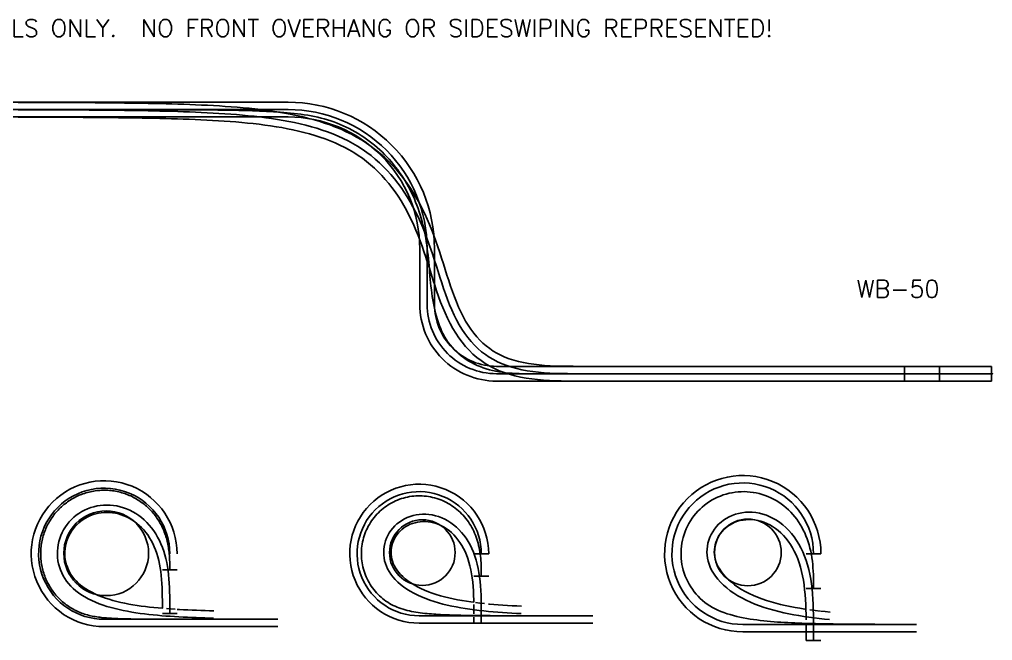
# Model space of a CAD drawing. Extents: x -16 to 1678, y -85 to 1191.
# Drawn here: x 396 to 956, y 406 to 764 of the extents above; entities that cross this region are included whole.
import ezdxf
from ezdxf.enums import TextEntityAlignment as Align

# ---------------------------------------------------------------- set-up
doc = ezdxf.new("R2010")
doc.units = 0
doc.header["$MEASUREMENT"] = 0
for name, color, linetype in [('CENTERLINE', 2, 'Continuous'), ('checkcircle', 1, 'Continuous'), ('FRONT WHEEL', 3, 'Continuous'), ('REAR WHEEL', 6, 'Continuous'), ('STARTING AXLES', 7, 'Continuous'), ('text', 7, 'Continuous')]:
    doc.layers.add(name, color=color, linetype=linetype)
doc.styles.get("Standard").update_dxf_attribs({"font": 'ROMANS.shx', "width": 0.95})

msp = doc.modelspace()

# ---------------------------------------------------------------- linework, layer by layer
at = {"layer": 'CENTERLINE'}
for points in [[(905.59, 559.84), (670.65, 559.84, -0.414214), (630.65, 599.84), (630.65, 631.93, 0.414214), (550.65, 711.93), (321.17, 711.93, 0.414214), (261.17, 651.93), (261.17, 599.84, -0.414214), (221.17, 559.84), (-15.94, 559.84)], [(544.73, 418.45), (444.73, 418.45, -2.414214), (482.48, 456.2), (482.48, 456.2)], [(853.12, 456.2, 2.414214), (812.37, 415.45), (912.37, 415.45)], [(661.85, 456.2, 2.414214), (626.1, 420.45), (726.1, 420.45)]]:
    msp.add_lwpolyline(points, format="xyb", dxfattribs=at)
for points in [[(925.59, 559.84), (923.59, 559.84), (921.59, 559.84), (919.59, 559.84), (917.59, 559.84), (915.59, 559.84), (913.59, 559.84), (911.59, 559.84), (909.59, 559.84), (907.59, 559.84), (905.59, 559.84), (903.59, 559.84), (901.59, 559.84), (899.59, 559.84), (897.59, 559.84), (895.59, 559.84), (893.59, 559.84), (891.59, 559.84), (889.59, 559.84), (887.59, 559.84), (885.59, 559.84), (883.59, 559.84), (881.59, 559.84), (879.59, 559.84), (877.59, 559.84), (875.59, 559.84), (873.59, 559.84), (871.59, 559.84), (869.59, 559.84), (867.59, 559.84), (865.59, 559.84), (863.59, 559.84), (861.59, 559.84), (859.59, 559.84), (857.59, 559.84), (855.59, 559.84), (853.59, 559.84), (851.59, 559.84), (849.59, 559.84), (847.59, 559.84), (845.59, 559.84), (843.59, 559.84), (841.59, 559.84), (839.59, 559.84), (837.59, 559.84), (835.59, 559.84), (833.59, 559.84), (831.59, 559.84), (829.59, 559.84), (827.59, 559.84), (825.59, 559.84), (823.59, 559.84), (821.59, 559.84), (819.59, 559.84), (817.59, 559.84), (815.59, 559.84), (813.59, 559.84), (811.59, 559.84), (809.59, 559.84), (807.59, 559.84), (805.59, 559.84), (803.59, 559.84), (801.59, 559.84), (799.59, 559.84), (797.59, 559.84), (795.59, 559.84), (793.59, 559.84), (791.59, 559.84), (789.59, 559.84), (787.59, 559.84), (785.59, 559.84), (783.59, 559.84), (781.59, 559.84), (779.59, 559.84), (777.59, 559.84), (775.59, 559.84), (773.59, 559.84), (771.59, 559.84), (769.59, 559.84), (767.59, 559.84), (765.59, 559.84), (763.59, 559.84), (761.59, 559.84), (759.59, 559.84), (757.59, 559.84), (755.59, 559.84), (753.59, 559.84), (751.59, 559.84), (749.59, 559.84), (747.59, 559.84), (745.59, 559.84), (743.59, 559.84), (741.59, 559.84), (739.59, 559.84), (737.59, 559.84), (735.59, 559.84), (733.59, 559.84), (731.59, 559.84), (729.59, 559.84), (727.59, 559.84), (725.59, 559.84), (723.59, 559.84), (721.59, 559.84), (719.59, 559.84), (717.59, 559.84), (715.59, 559.84), (713.59, 559.84), (711.59, 559.84), (709.59, 559.84), (707.59, 559.84), (705.59, 559.84), (703.59, 559.84), (701.59, 559.84), (699.59, 559.84), (697.59, 559.84), (695.59, 559.84), (693.59, 559.84), (691.59, 559.84), (689.59, 559.84), (687.59, 559.84), (685.6, 559.86), (683.62, 559.91), (681.65, 559.98), (679.69, 560.08), (677.75, 560.23), (675.82, 560.42), (673.91, 560.66), (672.02, 560.95), (670.15, 561.3), (668.31, 561.7), (666.49, 562.16), (664.7, 562.69), (662.94, 563.27), (661.21, 563.92), (659.51, 564.64), (657.85, 565.41), (656.24, 566.25), (654.66, 567.15), (653.13, 568.12), (651.64, 569.14), (650.21, 570.23), (648.83, 571.37), (647.51, 572.57), (646.24, 573.83), (645.04, 575.14), (643.9, 576.5), (642.82, 577.91), (641.82, 579.36), (640.88, 580.86), (640.02, 582.4), (639.22, 583.99), (638.47, 585.66), (637.78, 587.38), (637.14, 589.15), (636.55, 590.96), (636.01, 592.8), (635.52, 594.67), (635.06, 596.56), (634.65, 598.47), (634.28, 600.4), (633.94, 602.34), (633.63, 604.29), (633.35, 606.25), (633.09, 608.22), (632.86, 610.19), (632.65, 612.17), (632.46, 614.15), (632.28, 616.14), (632.11, 618.13), (631.94, 620.13), (631.77, 622.12), (631.59, 624.11), (631.4, 626.09), (631.19, 628.08), (630.97, 630.05), (630.72, 632.02), (630.45, 633.99), (630.16, 635.95), (629.83, 637.9), (629.48, 639.84), (629.1, 641.77), (628.68, 643.7), (628.23, 645.61), (627.75, 647.52), (627.23, 649.41), (626.67, 651.29), (626.07, 653.15), (625.44, 655), (624.77, 656.84), (624.06, 658.66), (623.31, 660.46), (622.53, 662.25), (621.7, 664.01), (620.84, 665.76), (619.93, 667.48), (618.99, 669.18), (618.01, 670.86), (616.99, 672.51), (615.93, 674.14), (614.83, 675.75), (613.7, 677.33), (612.53, 678.87), (611.32, 680.39), (610.07, 681.88), (608.79, 683.34), (607.48, 684.77), (606.13, 686.17), (604.75, 687.53), (603.34, 688.85), (601.89, 690.15), (600.41, 691.4), (598.91, 692.62), (597.37, 693.8), (595.81, 694.95), (594.21, 696.05), (592.59, 697.11), (590.95, 698.14), (589.28, 699.12), (587.59, 700.06), (585.87, 700.96), (584.13, 701.82), (582.37, 702.63), (580.59, 703.4), (578.8, 704.12), (576.98, 704.8), (575.15, 705.43), (573.31, 706.02), (571.45, 706.56), (569.57, 707.06), (567.68, 707.51), (565.77, 707.92), (563.84, 708.29), (561.9, 708.64), (559.95, 708.95), (557.99, 709.23), (556.03, 709.48), (554.05, 709.71), (552.08, 709.92), (550.09, 710.11), (548.11, 710.29), (546.12, 710.44), (544.13, 710.58), (542.14, 710.71), (540.15, 710.83), (538.15, 710.93), (536.16, 711.03), (534.16, 711.11), (532.16, 711.19), (530.17, 711.26), (528.17, 711.32), (526.17, 711.38), (524.17, 711.43), (522.17, 711.48), (520.17, 711.52), (518.17, 711.56), (516.17, 711.6), (514.17, 711.63), (512.17, 711.66), (510.17, 711.68), (508.18, 711.71), (506.18, 711.73), (504.18, 711.75), (502.18, 711.76), (500.18, 711.78), (498.18, 711.79), (496.18, 711.81), (494.18, 711.82), (492.18, 711.83), (490.18, 711.84), (488.18, 711.85), (486.18, 711.85), (484.18, 711.86), (482.18, 711.87), (480.18, 711.87), (478.18, 711.88), (476.18, 711.88), (474.18, 711.89), (472.18, 711.89), (470.18, 711.89), (468.18, 711.9), (466.18, 711.9), (464.18, 711.9), (462.18, 711.91), (460.18, 711.91), (458.18, 711.91), (456.18, 711.91), (454.18, 711.91), (452.18, 711.91), (450.18, 711.92), (448.18, 711.92), (446.18, 711.92), (444.18, 711.92), (442.18, 711.92), (440.18, 711.92), (438.18, 711.92), (436.18, 711.92), (434.18, 711.92), (432.18, 711.92), (430.18, 711.92), (428.18, 711.92), (426.18, 711.92), (424.18, 711.92), (422.18, 711.92), (420.18, 711.92), (418.18, 711.92), (416.18, 711.93), (414.18, 711.93), (412.18, 711.93), (410.18, 711.93), (408.18, 711.93), (406.18, 711.93), (404.18, 711.93), (402.18, 711.93), (400.18, 711.93), (398.18, 711.93), (396.18, 711.93), (394.18, 711.93)], [(955.59, 559.84), (956.19, 559.84), (952.79, 559.84), (949.39, 559.84), (945.99, 559.84), (942.59, 559.84), (939.19, 559.84), (935.79, 559.84), (932.39, 559.84), (928.99, 559.84), (925.59, 559.84), (922.19, 559.84), (918.79, 559.84), (915.39, 559.84), (911.99, 559.84), (908.59, 559.84), (905.19, 559.84), (901.79, 559.84), (898.39, 559.84), (894.99, 559.84), (891.59, 559.84), (888.19, 559.84), (884.79, 559.84), (881.39, 559.84), (877.99, 559.84), (874.59, 559.84), (871.19, 559.84), (867.79, 559.84), (864.39, 559.84), (860.99, 559.84), (857.59, 559.84), (854.19, 559.84), (850.79, 559.84), (847.39, 559.84), (843.99, 559.84), (840.59, 559.84), (837.19, 559.84), (833.79, 559.84), (830.39, 559.84), (826.99, 559.84), (823.59, 559.84), (820.19, 559.84), (816.79, 559.84), (813.39, 559.84), (809.99, 559.84), (806.59, 559.84), (803.19, 559.84), (799.79, 559.84), (796.39, 559.84), (792.99, 559.84), (789.59, 559.84), (786.19, 559.84), (782.79, 559.84), (779.39, 559.84), (775.99, 559.84), (772.59, 559.84), (769.19, 559.84), (765.79, 559.84), (762.39, 559.84), (758.99, 559.84), (755.59, 559.84), (752.19, 559.84), (748.79, 559.84), (745.39, 559.84), (741.99, 559.84), (738.59, 559.84), (735.19, 559.84), (731.79, 559.84), (728.39, 559.84), (724.99, 559.84), (721.59, 559.84), (718.19, 559.84), (714.79, 559.85), (711.4, 559.88), (708.02, 559.93), (704.65, 560.03), (701.31, 560.17), (698, 560.38), (694.73, 560.67), (691.51, 561.04), (688.35, 561.51), (685.26, 562.08), (682.26, 562.76), (679.34, 563.56), (676.53, 564.48), (673.83, 565.51), (671.24, 566.67), (668.78, 567.94), (666.44, 569.33), (664.19, 570.85), (662.02, 572.52), (659.93, 574.32), (657.93, 576.28), (656, 578.37), (654.15, 580.61), (652.4, 582.97), (650.73, 585.46), (649.14, 588.07), (647.65, 590.8), (646.23, 593.63), (644.89, 596.55), (643.62, 599.56), (642.42, 602.63), (641.27, 605.76), (640.16, 608.94), (639.09, 612.14), (638.05, 615.37), (637.01, 618.61), (635.99, 621.85), (634.95, 625.09), (633.9, 628.31), (632.83, 631.52), (631.72, 634.7), (630.57, 637.86), (629.37, 640.98), (628.12, 644.07), (626.81, 647.11), (625.44, 650.11), (624, 653.07), (622.48, 655.97), (620.9, 658.82), (619.24, 661.61), (617.5, 664.33), (615.69, 666.99), (613.79, 669.58), (611.82, 672.09), (609.77, 674.53), (607.64, 676.88), (605.43, 679.15), (603.15, 681.33), (600.79, 683.43), (598.36, 685.42), (595.87, 687.31), (593.3, 689.11), (590.66, 690.81), (587.94, 692.42), (585.16, 693.93), (582.3, 695.35), (579.38, 696.68), (576.41, 697.92), (573.37, 699.08), (570.29, 700.16), (567.16, 701.16), (564, 702.09), (560.8, 702.94), (557.57, 703.73), (554.31, 704.45), (551.03, 705.11), (547.74, 705.72), (544.42, 706.28), (541.1, 706.79), (537.76, 707.26), (534.41, 707.68), (531.05, 708.07), (527.68, 708.43), (524.31, 708.75), (520.94, 709.04), (517.56, 709.31), (514.17, 709.55), (510.79, 709.77), (507.4, 709.97), (504.01, 710.16), (500.62, 710.32), (497.22, 710.47), (493.83, 710.61), (490.43, 710.73), (487.04, 710.85), (483.64, 710.95), (480.24, 711.04), (476.84, 711.12), (473.45, 711.2), (470.05, 711.27), (466.65, 711.33), (463.25, 711.39), (459.85, 711.44), (456.45, 711.48), (453.05, 711.53), (449.65, 711.56), (446.25, 711.6), (442.85, 711.63), (439.45, 711.66), (436.05, 711.68), (432.65, 711.71), (429.25, 711.73), (425.85, 711.75), (422.45, 711.76), (419.05, 711.78), (415.65, 711.79), (412.25, 711.81), (408.85, 711.82), (405.45, 711.83), (402.05, 711.84), (398.65, 711.85), (395.25, 711.85)], [(482.48, 446.82), (482.48, 447.76), (482.48, 448.69), (482.47, 449.63), (482.46, 450.57), (482.44, 451.5), (482.41, 452.43), (482.37, 453.36), (482.32, 454.29), (482.25, 455.22), (482.18, 456.14), (482.08, 457.06), (481.98, 457.98), (481.85, 458.9), (481.72, 459.81), (481.56, 460.72), (481.39, 461.62), (481.2, 462.52), (480.99, 463.42), (480.76, 464.3), (480.52, 465.19), (480.25, 466.06), (479.97, 466.94), (479.67, 467.8), (479.35, 468.66), (479.01, 469.5), (478.65, 470.34), (478.27, 471.18), (477.88, 472), (477.46, 472.81), (477.03, 473.61), (476.57, 474.4), (476.1, 475.18), (475.61, 475.95), (475.11, 476.71), (474.58, 477.45), (474.04, 478.18), (473.48, 478.9), (472.9, 479.6), (472.31, 480.29), (471.7, 480.97), (471.07, 481.63), (470.43, 482.27), (469.77, 482.9), (469.09, 483.51), (468.41, 484.1), (467.7, 484.68), (466.99, 485.24), (466.26, 485.78), (465.51, 486.31), (464.76, 486.81), (463.99, 487.3), (463.21, 487.77), (462.42, 488.22), (461.62, 488.65), (460.81, 489.05), (459.98, 489.44), (459.15, 489.81), (458.31, 490.16), (457.46, 490.48), (456.61, 490.79), (455.75, 491.07), (454.88, 491.34), (454, 491.58), (453.12, 491.8), (452.23, 491.99), (451.34, 492.17), (450.44, 492.32), (449.54, 492.45), (448.64, 492.56), (447.74, 492.64), (446.83, 492.71), (445.92, 492.75), (445.01, 492.77), (444.1, 492.76), (443.19, 492.74), (442.29, 492.69), (441.38, 492.61), (440.48, 492.52), (439.58, 492.4), (438.68, 492.26), (437.78, 492.1), (436.89, 491.92), (436.01, 491.71), (435.13, 491.48), (434.26, 491.23), (433.39, 490.96), (432.53, 490.67), (431.68, 490.36), (430.83, 490.02), (429.99, 489.67), (429.17, 489.29), (428.35, 488.89), (427.54, 488.47), (426.75, 488.04), (425.96, 487.58), (425.19, 487.1), (424.42, 486.61), (423.67, 486.09), (422.94, 485.56), (422.22, 485.01), (421.51, 484.44), (420.81, 483.86), (420.13, 483.25), (419.47, 482.63), (418.82, 482), (418.18, 481.35), (417.57, 480.68), (416.97, 480), (416.39, 479.3), (415.82, 478.59), (415.27, 477.86), (414.74, 477.12), (414.23, 476.37), (413.74, 475.61), (413.27, 474.83), (412.81, 474.04), (412.38, 473.25), (411.97, 472.44), (411.57, 471.62), (411.2, 470.79), (410.85, 469.95), (410.52, 469.11), (410.21, 468.25), (409.92, 467.39), (409.65, 466.52), (409.41, 465.65), (409.18, 464.77), (408.98, 463.88), (408.8, 462.99), (408.64, 462.09), (408.51, 461.19), (408.39, 460.29), (408.3, 459.39), (408.24, 458.48), (408.19, 457.57), (408.17, 456.67), (408.17, 455.76), (408.19, 454.85), (408.23, 453.94), (408.3, 453.04), (408.39, 452.13), (408.5, 451.23), (408.64, 450.33), (408.8, 449.44), (408.98, 448.54), (409.18, 447.66), (409.4, 446.78), (409.65, 445.9), (409.91, 445.03), (410.2, 444.17), (410.51, 443.32), (410.84, 442.47), (411.19, 441.63), (411.56, 440.8), (411.96, 439.98), (412.37, 439.18), (412.8, 438.38), (413.26, 437.59), (413.73, 436.81), (414.22, 436.05), (414.73, 435.3), (415.26, 434.56), (415.81, 433.83), (416.37, 433.12), (416.95, 432.42), (417.55, 431.74), (418.17, 431.07), (418.8, 430.42), (419.45, 429.78), (420.11, 429.16), (420.79, 428.56), (421.49, 427.97), (422.2, 427.4), (422.92, 426.85), (423.66, 426.32), (424.4, 425.8), (425.17, 425.31), (425.94, 424.83), (426.72, 424.38), (427.52, 423.94), (428.33, 423.52), (429.15, 423.12), (429.97, 422.75), (430.81, 422.39), (431.65, 422.05), (432.51, 421.74), (433.37, 421.45), (434.23, 421.17), (435.11, 420.92), (435.99, 420.7), (436.88, 420.49), (437.77, 420.3), (438.68, 420.12), (439.59, 419.97), (440.51, 419.82), (441.43, 419.69), (442.35, 419.58), (443.27, 419.47), (444.2, 419.37), (445.13, 419.29), (446.06, 419.21), (447, 419.13), (447.93, 419.07), (448.87, 419.01), (449.8, 418.96), (450.74, 418.91), (451.67, 418.87), (452.61, 418.83), (453.55, 418.79), (454.48, 418.76), (455.42, 418.73), (456.36, 418.7), (457.3, 418.68), (458.23, 418.66), (459.17, 418.64), (460.11, 418.62), (461.05, 418.6), (461.98, 418.59), (462.92, 418.58), (463.86, 418.56), (464.8, 418.55), (465.74, 418.54), (466.67, 418.53), (467.61, 418.53), (468.55, 418.52), (469.49, 418.51), (470.43, 418.51), (471.37, 418.5), (472.3, 418.5), (473.24, 418.49), (474.18, 418.49), (475.12, 418.48), (476.06, 418.48), (476.99, 418.48), (477.93, 418.48), (478.87, 418.47), (479.81, 418.47), (480.75, 418.47), (481.69, 418.47), (482.62, 418.47), (483.56, 418.46), (484.5, 418.46), (485.44, 418.46), (486.38, 418.46), (487.31, 418.46), (488.25, 418.46), (489.19, 418.46), (490.13, 418.46), (491.07, 418.46), (492.01, 418.46), (492.94, 418.46), (493.88, 418.45), (494.82, 418.45), (495.76, 418.45), (496.7, 418.45), (497.63, 418.45), (498.57, 418.45), (499.51, 418.45), (500.45, 418.45), (501.39, 418.45), (502.33, 418.45), (503.26, 418.45), (504.2, 418.45), (505.14, 418.45), (506.08, 418.45), (507.02, 418.45), (507.95, 418.45), (508.89, 418.45), (509.83, 418.45), (510.77, 418.45), (511.71, 418.45), (512.65, 418.45), (513.58, 418.45), (514.52, 418.45), (515.46, 418.45), (516.4, 418.45), (517.34, 418.45), (518.28, 418.45), (519.21, 418.45), (520.15, 418.45), (521.09, 418.45), (522.03, 418.45), (522.97, 418.45), (523.9, 418.45), (524.84, 418.45), (525.78, 418.45), (526.72, 418.45), (527.66, 418.45), (528.6, 418.45), (529.53, 418.45), (530.47, 418.45), (531.41, 418.45), (532.35, 418.45), (533.29, 418.45), (534.22, 418.45), (535.16, 418.45)], [(661.85, 443.2), (661.85, 444.5), (661.84, 445.8), (661.83, 447.09), (661.8, 448.39), (661.76, 449.67), (661.7, 450.96), (661.62, 452.24), (661.52, 453.51), (661.39, 454.77), (661.24, 456.03), (661.05, 457.28), (660.84, 458.52), (660.6, 459.76), (660.33, 460.98), (660.02, 462.19), (659.68, 463.39), (659.31, 464.57), (658.9, 465.75), (658.46, 466.9), (657.98, 468.05), (657.48, 469.17), (656.93, 470.27), (656.35, 471.36), (655.74, 472.43), (655.09, 473.47), (654.41, 474.49), (653.7, 475.48), (652.96, 476.45), (652.18, 477.4), (651.37, 478.31), (650.53, 479.2), (649.66, 480.06), (648.77, 480.88), (647.84, 481.68), (646.89, 482.44), (645.92, 483.16), (644.91, 483.85), (643.89, 484.51), (642.84, 485.13), (641.78, 485.71), (640.69, 486.25), (639.58, 486.75), (638.46, 487.21), (637.32, 487.63), (636.17, 488.02), (635, 488.35), (633.83, 488.65), (632.64, 488.91), (631.45, 489.12), (630.25, 489.29), (629.04, 489.41), (627.83, 489.49), (626.62, 489.53), (625.41, 489.53), (624.2, 489.48), (622.99, 489.38), (621.79, 489.24), (620.59, 489.06), (619.4, 488.84), (618.21, 488.57), (617.04, 488.26), (615.88, 487.91), (614.74, 487.52), (613.61, 487.08), (612.49, 486.61), (611.4, 486.09), (610.32, 485.54), (609.27, 484.94), (608.23, 484.31), (607.22, 483.64), (606.24, 482.94), (605.28, 482.2), (604.35, 481.43), (603.44, 480.62), (602.57, 479.78), (601.73, 478.91), (600.92, 478), (600.15, 477.08), (599.4, 476.12), (598.7, 475.13), (598.03, 474.13), (597.4, 473.09), (596.8, 472.04), (596.24, 470.96), (595.73, 469.87), (595.25, 468.75), (594.81, 467.62), (594.42, 466.48), (594.07, 465.32), (593.76, 464.15), (593.49, 462.97), (593.27, 461.78), (593.08, 460.58), (592.95, 459.38), (592.85, 458.17), (592.8, 456.96), (592.8, 455.75), (592.84, 454.54), (592.92, 453.33), (593.04, 452.13), (593.21, 450.93), (593.43, 449.74), (593.68, 448.55), (593.98, 447.38), (594.33, 446.22), (594.71, 445.07), (595.14, 443.94), (595.6, 442.82), (596.11, 441.72), (596.66, 440.64), (597.24, 439.58), (597.86, 438.54), (598.52, 437.52), (599.22, 436.53), (599.95, 435.57), (600.72, 434.63), (601.52, 433.73), (602.36, 432.85), (603.22, 432), (604.12, 431.18), (605.04, 430.4), (605.99, 429.65), (606.97, 428.94), (607.97, 428.26), (609, 427.62), (610.05, 427.02), (611.12, 426.45), (612.21, 425.93), (613.32, 425.44), (614.45, 425), (615.61, 424.59), (616.79, 424.21), (617.99, 423.87), (619.21, 423.55), (620.44, 423.26), (621.68, 423), (622.94, 422.76), (624.2, 422.55), (625.47, 422.35), (626.74, 422.17), (628.02, 422.01), (629.31, 421.86), (630.59, 421.73), (631.88, 421.61), (633.17, 421.5), (634.46, 421.4), (635.76, 421.31), (637.05, 421.22), (638.35, 421.15), (639.65, 421.08), (640.94, 421.02), (642.24, 420.97), (643.54, 420.92), (644.84, 420.88), (646.14, 420.83), (647.43, 420.8), (648.73, 420.77), (650.03, 420.74), (651.33, 420.71), (652.63, 420.68), (653.93, 420.66), (655.23, 420.64), (656.53, 420.62), (657.83, 420.61), (659.13, 420.59), (660.43, 420.58), (661.73, 420.57), (663.03, 420.55), (664.33, 420.54), (665.63, 420.54), (666.93, 420.53), (668.23, 420.52), (669.53, 420.51), (670.83, 420.51), (672.13, 420.5), (673.43, 420.5), (674.73, 420.49), (676.03, 420.49), (677.33, 420.48), (678.63, 420.48), (679.93, 420.48), (681.23, 420.48), (682.53, 420.47), (683.83, 420.47), (685.13, 420.47), (686.43, 420.47), (687.73, 420.47), (689.03, 420.46), (690.33, 420.46), (691.63, 420.46), (692.93, 420.46), (694.23, 420.46), (695.53, 420.46), (696.83, 420.46), (698.13, 420.46), (699.43, 420.46), (700.73, 420.46), (702.03, 420.46), (703.33, 420.45), (704.63, 420.45), (705.93, 420.45), (707.23, 420.45), (708.53, 420.45), (709.83, 420.45), (711.13, 420.45), (712.43, 420.45)], [(853.12, 436.2), (853.12, 438.2), (853.11, 440.19), (853.08, 442.18), (853.02, 444.16), (852.94, 446.13), (852.82, 448.08), (852.65, 450.02), (852.44, 451.94), (852.18, 453.84), (851.87, 455.73), (851.5, 457.59), (851.08, 459.43), (850.6, 461.24), (850.05, 463.03), (849.44, 464.78), (848.78, 466.51), (848.04, 468.2), (847.25, 469.85), (846.39, 471.46), (845.47, 473.03), (844.49, 474.56), (843.45, 476.04), (842.35, 477.46), (841.19, 478.84), (839.98, 480.16), (838.71, 481.42), (837.39, 482.62), (836.01, 483.76), (834.59, 484.83), (833.13, 485.83), (831.62, 486.76), (830.07, 487.63), (828.49, 488.41), (826.87, 489.13), (825.23, 489.76), (823.56, 490.32), (821.86, 490.79), (820.15, 491.19), (818.42, 491.5), (816.67, 491.73), (814.92, 491.87), (813.17, 491.93), (811.42, 491.91), (809.67, 491.8), (807.93, 491.61), (806.2, 491.33), (804.49, 490.97), (802.79, 490.53), (801.12, 490.01), (799.48, 489.41), (797.87, 488.73), (796.3, 487.97), (794.76, 487.13), (793.27, 486.23), (791.82, 485.25), (790.43, 484.2), (789.08, 483.09), (787.8, 481.91), (786.57, 480.67), (785.4, 479.37), (784.3, 478.02), (783.27, 476.61), (782.31, 475.16), (781.41, 473.66), (780.6, 472.12), (779.86, 470.54), (779.2, 468.92), (778.61, 467.28), (778.11, 465.61), (777.69, 463.92), (777.36, 462.21), (777.11, 460.48), (776.94, 458.75), (776.86, 457.01), (776.86, 455.26), (776.95, 453.52), (777.13, 451.79), (777.39, 450.06), (777.73, 448.36), (778.16, 446.67), (778.67, 445), (779.26, 443.36), (779.93, 441.75), (780.68, 440.18), (781.5, 438.64), (782.4, 437.15), (783.37, 435.7), (784.42, 434.31), (785.52, 432.96), (786.7, 431.67), (787.93, 430.44), (789.22, 429.27), (790.57, 428.17), (791.97, 427.14), (793.42, 426.17), (794.92, 425.28), (796.48, 424.45), (798.11, 423.67), (799.8, 422.95), (801.54, 422.28), (803.33, 421.66), (805.15, 421.1), (807.01, 420.58), (808.89, 420.1), (810.79, 419.67), (812.71, 419.28), (814.64, 418.92), (816.59, 418.59), (818.54, 418.3), (820.51, 418.03), (822.48, 417.78), (824.45, 417.56), (826.43, 417.36), (828.42, 417.18), (830.4, 417.02), (832.39, 416.87), (834.38, 416.73), (836.37, 416.61), (838.37, 416.5), (840.36, 416.4), (842.36, 416.31), (844.36, 416.23), (846.35, 416.15), (848.35, 416.09), (850.35, 416.03), (852.35, 415.97), (854.35, 415.92), (856.34, 415.88), (858.34, 415.84), (860.34, 415.8), (862.34, 415.77), (864.34, 415.74), (866.34, 415.71), (868.34, 415.68), (870.34, 415.66), (872.34, 415.64), (874.34, 415.62), (876.34, 415.61), (878.34, 415.59), (880.34, 415.58), (882.34, 415.57), (884.34, 415.56), (886.34, 415.55), (888.34, 415.54), (890.34, 415.53), (892.34, 415.52)], [(482.48, 421.82), (482.48, 424.32), (482.48, 426.82), (482.47, 429.32), (482.44, 431.81), (482.4, 434.29), (482.32, 436.77), (482.2, 439.22), (482.04, 441.66), (481.82, 444.06), (481.54, 446.44), (481.19, 448.79), (480.77, 451.09), (480.27, 453.36), (479.69, 455.57), (479.02, 457.74), (478.28, 459.85), (477.44, 461.9), (476.52, 463.89), (475.52, 465.81), (474.43, 467.66), (473.26, 469.43), (472, 471.12), (470.67, 472.73), (469.27, 474.24), (467.79, 475.67), (466.24, 476.99), (464.63, 478.22), (462.96, 479.34), (461.24, 480.35), (459.47, 481.25), (457.67, 482.03), (455.82, 482.7), (453.95, 483.25), (452.05, 483.69), (450.14, 483.99), (448.22, 484.18), (446.3, 484.24), (444.39, 484.18), (442.49, 484), (440.61, 483.7), (438.76, 483.28), (436.95, 482.73), (435.18, 482.08), (433.47, 481.31), (431.81, 480.43), (430.21, 479.44), (428.69, 478.35), (427.25, 477.17), (425.89, 475.9), (424.61, 474.53), (423.44, 473.09), (422.37, 471.58), (421.4, 470), (420.53, 468.36), (419.79, 466.67), (419.15, 464.93), (418.64, 463.16), (418.25, 461.36), (417.98, 459.53), (417.83, 457.7), (417.81, 455.86), (417.92, 454.02), (418.14, 452.19), (418.49, 450.39), (418.96, 448.62), (419.55, 446.88), (420.26, 445.18), (421.08, 443.54), (422.01, 441.96), (423.04, 440.44), (424.19, 438.98), (425.46, 437.57), (426.86, 436.2), (428.38, 434.89), (430.02, 433.62), (431.77, 432.42), (433.62, 431.28), (435.57, 430.21), (437.6, 429.21), (439.7, 428.28), (441.86, 427.41), (444.08, 426.61), (446.35, 425.87), (448.66, 425.2), (451, 424.58), (453.36, 424.01), (455.75, 423.5), (458.16, 423.03), (460.59, 422.6), (463.02, 422.21), (465.47, 421.85), (467.93, 421.53), (470.4, 421.24), (472.87, 420.98), (475.35, 420.74), (477.83, 420.52), (480.31, 420.32), (482.8, 420.15), (485.29, 419.99), (487.78, 419.84), (490.27, 419.71), (492.77, 419.59), (495.26, 419.48), (497.76, 419.38), (500.25, 419.29), (502.75, 419.21), (505.25, 419.14), (507.75, 419.07)], [(661.85, 416.2), (661.85, 418.9), (661.84, 421.6), (661.83, 424.3), (661.81, 426.99), (661.76, 429.68), (661.68, 432.35), (661.56, 435), (661.39, 437.63), (661.15, 440.23), (660.85, 442.79), (660.47, 445.3), (660.01, 447.77), (659.47, 450.19), (658.83, 452.54), (658.11, 454.83), (657.29, 457.04), (656.37, 459.18), (655.36, 461.23), (654.26, 463.19), (653.07, 465.06), (651.8, 466.83), (650.43, 468.5), (649, 470.05), (647.49, 471.49), (645.91, 472.82), (644.27, 474.02), (642.58, 475.1), (640.84, 476.05), (639.06, 476.86), (637.25, 477.55), (635.41, 478.1), (633.56, 478.52), (631.7, 478.8), (629.84, 478.94), (628, 478.95), (626.17, 478.83), (624.37, 478.57), (622.61, 478.18), (620.9, 477.67), (619.24, 477.03), (617.64, 476.28), (616.12, 475.41), (614.67, 474.44), (613.31, 473.36), (612.04, 472.19), (610.88, 470.93), (609.82, 469.59), (608.86, 468.18), (608.03, 466.7), (607.31, 465.17), (606.72, 463.6), (606.26, 461.99), (605.92, 460.35), (605.72, 458.7), (605.64, 457.04), (605.7, 455.38), (605.89, 453.74), (606.2, 452.12), (606.64, 450.54), (607.21, 448.99), (607.92, 447.44), (608.77, 445.9), (609.77, 444.37), (610.93, 442.86), (612.25, 441.36), (613.72, 439.9), (615.33, 438.48), (617.09, 437.11), (618.96, 435.81), (620.96, 434.57), (623.05, 433.4), (625.24, 432.31), (627.5, 431.29), (629.84, 430.34), (632.23, 429.47), (634.67, 428.66), (637.16, 427.92), (639.68, 427.24), (642.23, 426.62), (644.81, 426.05), (647.41, 425.53), (650.02, 425.06), (652.65, 424.63), (655.3, 424.23), (657.95, 423.88), (660.61, 423.56), (663.28, 423.26), (665.95, 423), (668.63, 422.76), (671.31, 422.54), (674, 422.34), (676.69, 422.16), (679.38, 422), (682.07, 421.85), (684.76, 421.72)], [(853.12, 406.2), (853.12, 409.2), (853.12, 412.2), (853.11, 415.2), (853.09, 418.19), (853.05, 421.18), (852.98, 424.17), (852.88, 427.13), (852.72, 430.08), (852.52, 433.01), (852.25, 435.9), (851.9, 438.76), (851.48, 441.58), (850.97, 444.34), (850.36, 447.06), (849.67, 449.7), (848.87, 452.28), (847.97, 454.79), (846.97, 457.21), (845.87, 459.54), (844.66, 461.77), (843.36, 463.9), (841.97, 465.92), (840.48, 467.83), (838.9, 469.62), (837.25, 471.27), (835.52, 472.8), (833.72, 474.19), (831.86, 475.44), (829.95, 476.55), (827.99, 477.51), (826, 478.33), (823.99, 478.99), (821.96, 479.5), (819.92, 479.86), (817.88, 480.07), (815.87, 480.13), (813.87, 480.04), (811.9, 479.8), (809.98, 479.42), (808.11, 478.9), (806.3, 478.25), (804.56, 477.46), (802.91, 476.55), (801.34, 475.52), (799.87, 474.38), (798.5, 473.14), (797.25, 471.81), (796.11, 470.39), (795.09, 468.88), (794.2, 467.33), (793.45, 465.7), (792.82, 464.03), (792.34, 462.33), (792, 460.61), (791.81, 458.86), (791.75, 457.11), (791.84, 455.38), (792.06, 453.67), (792.43, 451.94), (792.95, 450.22), (793.63, 448.47), (794.48, 446.71), (795.5, 444.95), (796.69, 443.19), (798.05, 441.45), (799.58, 439.74), (801.28, 438.08), (803.13, 436.46), (805.11, 434.91), (807.23, 433.43), (809.47, 432.03), (811.81, 430.7), (814.25, 429.46), (816.77, 428.29), (819.36, 427.21), (822.01, 426.2), (824.72, 425.27), (827.47, 424.42), (830.26, 423.63), (833.09, 422.9), (835.94, 422.23), (838.82, 421.62), (841.72, 421.06), (844.63, 420.55), (847.56, 420.09), (850.51, 419.66), (853.46, 419.28), (856.42, 418.92), (859.38, 418.6), (862.36, 418.31)]]:
    msp.add_lwpolyline(points, dxfattribs=at)
at = {"layer": 'checkcircle'}
for centre, radius in [((445.88, 456.44), 24.4), ((627.9, 456.85), 18.9), ((815.34, 456.93), 19.2)]:
    msp.add_circle(centre, radius, dxfattribs=at)
at = {"layer": 'FRONT WHEEL'}
for points in [[(905.59, 564.09), (670.65, 564.09, -0.414214), (634.9, 599.84), (634.9, 631.93, 0.414214), (550.65, 716.18), (321.17, 716.18, 0.414214), (256.92, 651.93), (256.92, 599.84, -0.414214), (221.17, 564.09), (-15.94, 564.09)], [(905.59, 555.59), (670.65, 555.59, -0.414214), (626.4, 599.84), (626.4, 631.93, 0.414214), (550.65, 707.68), (321.17, 707.68, 0.414214), (265.42, 651.93), (265.42, 599.84, -0.414214), (221.17, 555.59), (-15.94, 555.59)], [(857.37, 456.2, 2.414214), (812.37, 411.2), (912.37, 411.2)], [(544.73, 414.2), (444.73, 414.2, -2.414214), (486.73, 456.2, -2.414214)], [(666.1, 456.2, 2.414214), (626.1, 416.2), (726.1, 416.2)]]:
    msp.add_lwpolyline(points, format="xyb", dxfattribs=at)
at = {"layer": 'REAR WHEEL'}
for points in [[(955.59, 564.09), (952.79, 564.09), (949.39, 564.09), (945.99, 564.09), (942.59, 564.09), (939.19, 564.09), (935.79, 564.09), (932.39, 564.09), (928.99, 564.09), (925.59, 564.09), (922.19, 564.09), (918.79, 564.09), (915.39, 564.09), (911.99, 564.09), (908.59, 564.09), (905.19, 564.09), (901.79, 564.09), (898.39, 564.09), (894.99, 564.09), (891.59, 564.09), (888.19, 564.09), (884.79, 564.09), (881.39, 564.09), (877.99, 564.09), (874.59, 564.09), (871.19, 564.09), (867.79, 564.09), (864.39, 564.09), (860.99, 564.09), (857.59, 564.09), (854.19, 564.09), (850.79, 564.09), (847.39, 564.09), (843.99, 564.09), (840.59, 564.09), (837.19, 564.09), (833.79, 564.09), (830.39, 564.09), (826.99, 564.09), (823.59, 564.09), (820.19, 564.09), (816.79, 564.09), (813.39, 564.09), (809.99, 564.09), (806.59, 564.09), (803.19, 564.09), (799.79, 564.09), (796.39, 564.09), (792.99, 564.09), (789.59, 564.09), (786.19, 564.09), (782.79, 564.09), (779.39, 564.09), (775.99, 564.09), (772.59, 564.09), (769.19, 564.09), (765.79, 564.09), (762.39, 564.09), (758.99, 564.09), (755.59, 564.09), (752.19, 564.09), (748.79, 564.09), (745.39, 564.09), (741.99, 564.09), (738.59, 564.09), (735.19, 564.09), (731.79, 564.09), (728.39, 564.09), (724.99, 564.09), (721.59, 564.09), (718.2, 564.09), (714.82, 564.1), (711.45, 564.13), (708.11, 564.18), (704.8, 564.27), (701.53, 564.42), (698.31, 564.62), (695.15, 564.89), (692.06, 565.25), (689.05, 565.7), (686.12, 566.24), (683.29, 566.89), (680.56, 567.63), (677.95, 568.49), (675.45, 569.44), (673.08, 570.5), (670.84, 571.66), (668.71, 572.92), (666.67, 574.3), (664.71, 575.81), (662.81, 577.46), (660.97, 579.24), (659.2, 581.17), (657.5, 583.23), (655.87, 585.42), (654.31, 587.75), (652.82, 590.2), (651.41, 592.77), (650.06, 595.46), (648.78, 598.26), (647.56, 601.16), (646.39, 604.14), (645.27, 607.19), (644.18, 610.31), (643.13, 613.47), (642.09, 616.67), (641.06, 619.9), (640.04, 623.14), (639, 626.39), (637.94, 629.64), (636.85, 632.89), (635.72, 636.13), (634.55, 639.34), (633.32, 642.54), (632.04, 645.7), (630.69, 648.84), (629.28, 651.93), (627.79, 654.98), (626.23, 657.99), (624.58, 660.94), (622.86, 663.84), (621.05, 666.67), (619.16, 669.44), (617.18, 672.14), (615.12, 674.77), (612.97, 677.32), (610.74, 679.79), (608.42, 682.17), (606.03, 684.46), (603.55, 686.66), (601, 688.76), (598.37, 690.75), (595.67, 692.64), (592.89, 694.43), (590.04, 696.11), (587.12, 697.7), (584.13, 699.19), (581.08, 700.58), (577.98, 701.87), (574.83, 703.08), (571.64, 704.19), (568.41, 705.23), (565.14, 706.18), (561.85, 707.06), (558.53, 707.87), (555.2, 708.61), (551.84, 709.29), (548.48, 709.91), (545.1, 710.48), (541.71, 711), (538.32, 711.47), (534.92, 711.9), (531.52, 712.3), (528.11, 712.66), (524.7, 712.98), (521.29, 713.28), (517.88, 713.55), (514.47, 713.79), (511.05, 714.02), (507.64, 714.22), (504.23, 714.4), (500.81, 714.57), (497.4, 714.72), (493.99, 714.86), (490.58, 714.98), (487.17, 715.09), (483.76, 715.2), (480.35, 715.29), (476.94, 715.37), (473.54, 715.45), (470.13, 715.52), (466.72, 715.58), (463.32, 715.64), (459.91, 715.69), (456.51, 715.73), (453.1, 715.78), (449.7, 715.81), (446.3, 715.85), (442.89, 715.88), (439.49, 715.91), (436.08, 715.93), (432.68, 715.96), (429.28, 715.98), (425.88, 716), (422.47, 716.01), (419.07, 716.03), (415.67, 716.04), (412.27, 716.06), (408.87, 716.07), (405.47, 716.08), (402.07, 716.09), (398.66, 716.1), (395.26, 716.1)], [(955.59, 555.59), (952.79, 555.59), (949.39, 555.59), (945.99, 555.59), (942.59, 555.59), (939.19, 555.59), (935.79, 555.59), (932.39, 555.59), (928.99, 555.59), (925.59, 555.59), (922.19, 555.59), (918.79, 555.59), (915.39, 555.59), (911.99, 555.59), (908.59, 555.59), (905.19, 555.59), (901.79, 555.59), (898.39, 555.59), (894.99, 555.59), (891.59, 555.59), (888.19, 555.59), (884.79, 555.59), (881.39, 555.59), (877.99, 555.59), (874.59, 555.59), (871.19, 555.59), (867.79, 555.59), (864.39, 555.59), (860.99, 555.59), (857.59, 555.59), (854.19, 555.59), (850.79, 555.59), (847.39, 555.59), (843.99, 555.59), (840.59, 555.59), (837.19, 555.59), (833.79, 555.59), (830.39, 555.59), (826.99, 555.59), (823.59, 555.59), (820.19, 555.59), (816.79, 555.59), (813.39, 555.59), (809.99, 555.59), (806.59, 555.59), (803.19, 555.59), (799.79, 555.59), (796.39, 555.59), (792.99, 555.59), (789.59, 555.59), (786.19, 555.59), (782.79, 555.59), (779.39, 555.59), (775.99, 555.59), (772.59, 555.59), (769.19, 555.59), (765.79, 555.59), (762.39, 555.59), (758.99, 555.59), (755.59, 555.59), (752.19, 555.59), (748.79, 555.59), (745.39, 555.59), (741.99, 555.59), (738.59, 555.59), (735.19, 555.59), (731.79, 555.59), (728.39, 555.59), (724.99, 555.59), (721.59, 555.59), (718.18, 555.59), (714.77, 555.6), (711.35, 555.63), (707.92, 555.68), (704.5, 555.78), (701.08, 555.93), (697.68, 556.14), (694.3, 556.44), (690.95, 556.82), (687.65, 557.31), (684.4, 557.91), (681.22, 558.64), (678.12, 559.49), (675.11, 560.47), (672.2, 561.59), (669.4, 562.84), (666.72, 564.22), (664.16, 565.74), (661.7, 567.4), (659.33, 569.22), (657.06, 571.19), (654.88, 573.31), (652.79, 575.58), (650.81, 577.98), (648.92, 580.52), (647.14, 583.18), (645.46, 585.95), (643.88, 588.82), (642.4, 591.79), (641, 594.84), (639.68, 597.95), (638.44, 601.12), (637.26, 604.33), (636.14, 607.57), (635.05, 610.82), (634, 614.07), (632.96, 617.32), (631.94, 620.56), (630.91, 623.78), (629.87, 626.98), (628.8, 630.14), (627.71, 633.27), (626.59, 636.37), (625.42, 639.42), (624.2, 642.43), (622.92, 645.39), (621.59, 648.3), (620.2, 651.16), (618.74, 653.96), (617.22, 656.7), (615.62, 659.38), (613.96, 661.99), (612.22, 664.54), (610.41, 667.01), (608.52, 669.41), (606.57, 671.73), (604.54, 673.98), (602.44, 676.13), (600.27, 678.21), (598.03, 680.19), (595.73, 682.08), (593.36, 683.88), (590.93, 685.58), (588.42, 687.19), (585.85, 688.72), (583.2, 690.16), (580.47, 691.51), (577.68, 692.79), (574.83, 693.98), (571.91, 695.09), (568.94, 696.13), (565.92, 697.1), (562.85, 697.99), (559.75, 698.82), (556.6, 699.59), (553.43, 700.29), (550.23, 700.94), (547, 701.54), (543.75, 702.09), (540.48, 702.59), (537.19, 703.05), (533.89, 703.47), (530.58, 703.85), (527.26, 704.2), (523.93, 704.52), (520.59, 704.81), (517.24, 705.07), (513.88, 705.31), (510.52, 705.53), (507.16, 705.73), (503.79, 705.91), (500.42, 706.08), (497.04, 706.23), (493.67, 706.36), (490.29, 706.49), (486.9, 706.6), (483.52, 706.7), (480.13, 706.79), (476.74, 706.87), (473.36, 706.95), (469.97, 707.02), (466.57, 707.08), (463.18, 707.14), (459.79, 707.19), (456.4, 707.23), (453, 707.28), (449.61, 707.31), (446.21, 707.35), (442.81, 707.38), (439.42, 707.41), (436.02, 707.43), (432.62, 707.46), (429.23, 707.48), (425.83, 707.5), (422.43, 707.51), (419.03, 707.53), (415.64, 707.54), (412.24, 707.56), (408.84, 707.57), (405.44, 707.58), (402.04, 707.59), (398.64, 707.6), (395.24, 707.6)], [(657.58, 424.27), (657.56, 426.93)], [(658.49, 428.09), (661.1, 427.78)], [(661.1, 427.78), (663.72, 427.49)], [(666.06, 427.26), (666.35, 427.23), (668.99, 426.99), (671.64, 426.78), (674.3, 426.58), (676.96, 426.4), (679.62, 426.24), (682.29, 426.1), (684.97, 425.96)], [(480.63, 424.56), (483.09, 424.39)], [(483.09, 424.39), (485.55, 424.23)], [(486.73, 424.16), (488.02, 424.08), (490.49, 423.95), (492.96, 423.83), (495.44, 423.73), (497.92, 423.63), (500.4, 423.54), (502.88, 423.46), (505.37, 423.39), (507.86, 423.32)], [(657.59, 421.59), (657.58, 424.27)], [(848.8, 421.11), (848.73, 424.04)], [(848.84, 418.15), (848.8, 421.11)], [(851.09, 423.87), (853.99, 423.49)], [(853.99, 423.49), (856.9, 423.15)], [(857.26, 423.11), (859.82, 422.83), (862.77, 422.54)], [(657.6, 416.2), (657.6, 418.9), (657.6, 419.64)], [(848.87, 406.2), (848.87, 409.2), (848.87, 412.19), (848.86, 415.18), (848.86, 415.61)]]:
    msp.add_lwpolyline(points, dxfattribs=at)
for points in [[(478.23, 424.75), (478.23, 426.81), (478.22, 429.29), (478.19, 431.75), (478.15, 434.19), (478.07, 436.6), (477.96, 438.98), (477.8, 441.32), (477.59, 443.62), (477.32, 445.88), (477, 448.09), (476.6, 450.25), (476.13, 452.36), (475.6, 454.41), (474.99, 456.41), (474.3, 458.34), (473.54, 460.21), (472.71, 462.01), (471.8, 463.74), (470.83, 465.4), (469.78, 466.99), (468.66, 468.5), (467.48, 469.92), (466.23, 471.26), (464.93, 472.52), (463.57, 473.69), (462.16, 474.76), (460.7, 475.74), (459.2, 476.62), (457.66, 477.4), (456.09, 478.08), (454.5, 478.66), (452.88, 479.14), (451.24, 479.51), (449.59, 479.78), (447.95, 479.94), (446.3, 479.99), (444.66, 479.94), (443.03, 479.79), (441.43, 479.53), (439.85, 479.16), (438.3, 478.7), (436.8, 478.14), (435.33, 477.49), (433.92, 476.74), (432.57, 475.9), (431.27, 474.98), (430.05, 473.97), (428.9, 472.89), (427.82, 471.74), (426.82, 470.52), (425.91, 469.24), (425.09, 467.9), (424.36, 466.51), (423.73, 465.08), (423.2, 463.61), (422.76, 462.12), (422.43, 460.59), (422.2, 459.05), (422.08, 457.5), (422.06, 455.95), (422.15, 454.4), (422.34, 452.86), (422.64, 451.34), (423.03, 449.85), (423.53, 448.38), (424.13, 446.95), (424.82, 445.57), (425.6, 444.24), (426.47, 442.96), (427.45, 441.72), (428.54, 440.51), (429.74, 439.33), (431.07, 438.18), (432.52, 437.06), (434.08, 435.99), (435.76, 434.96), (437.53, 433.98), (439.4, 433.06), (441.35, 432.19), (443.37, 431.38), (445.46, 430.63), (447.61, 429.94), (449.8, 429.29), (452.03, 428.7), (454.3, 428.16), (456.61, 427.66), (458.94, 427.2), (461.29, 426.79), (463.66, 426.41), (466.05, 426.06), (468.46, 425.75), (470.87, 425.47), (473.3, 425.21), (475.73, 424.97), (478.18, 424.76)], [(657.54, 428.22), (657.51, 429.57), (657.43, 432.19), (657.32, 434.76), (657.15, 437.3), (656.93, 439.79), (656.64, 442.22), (656.28, 444.6), (655.85, 446.92), (655.34, 449.17), (654.75, 451.34), (654.09, 453.44), (653.34, 455.46), (652.51, 457.4), (651.6, 459.25), (650.61, 461.01), (649.55, 462.67), (648.42, 464.24), (647.23, 465.71), (645.97, 467.07), (644.65, 468.32), (643.29, 469.47), (641.87, 470.51), (640.42, 471.44), (638.93, 472.25), (637.42, 472.94), (635.88, 473.52), (634.33, 473.99), (632.77, 474.34), (631.22, 474.57), (629.67, 474.69), (628.13, 474.7), (626.62, 474.6), (625.13, 474.39), (623.68, 474.07), (622.27, 473.65), (620.91, 473.12), (619.61, 472.51), (618.36, 471.8), (617.18, 471.01), (616.08, 470.13), (615.05, 469.18), (614.11, 468.16), (613.25, 467.08), (612.48, 465.94), (611.81, 464.75), (611.24, 463.52), (610.76, 462.26), (610.39, 460.97), (610.12, 459.66), (609.96, 458.34), (609.9, 457.02), (609.94, 455.7), (610.09, 454.39), (610.34, 453.1), (610.69, 451.84), (611.15, 450.6), (611.71, 449.36), (612.41, 448.1), (613.24, 446.83), (614.22, 445.55), (615.35, 444.28), (616.62, 443.01), (618.04, 441.76), (619.61, 440.54), (621.3, 439.36), (623.11, 438.24), (625.04, 437.16), (627.06, 436.15), (629.18, 435.2), (631.37, 434.31), (633.63, 433.48), (635.95, 432.72), (638.32, 432.01), (640.74, 431.35), (643.19, 430.76), (645.68, 430.21), (648.2, 429.7), (650.74, 429.24), (653.31, 428.82), (655.89, 428.44)], [(848.73, 424.21), (848.63, 426.95), (848.48, 429.82), (848.28, 432.66), (848.02, 435.45), (847.69, 438.19), (847.29, 440.87), (846.8, 443.5), (846.23, 446.05), (845.58, 448.53), (844.84, 450.94), (844, 453.26), (843.08, 455.49), (842.07, 457.62), (840.98, 459.65), (839.8, 461.59), (838.54, 463.4), (837.21, 465.11), (835.8, 466.71), (834.33, 468.18), (832.81, 469.52), (831.22, 470.75), (829.6, 471.84), (827.94, 472.8), (826.25, 473.64), (824.53, 474.34), (822.8, 474.91), (821.07, 475.35), (819.33, 475.65), (817.61, 475.83), (815.9, 475.88), (814.22, 475.8), (812.57, 475.6), (810.96, 475.29), (809.41, 474.85), (807.9, 474.31), (806.46, 473.66), (805.1, 472.91), (803.81, 472.06), (802.6, 471.12), (801.48, 470.11), (800.46, 469.02), (799.53, 467.86), (798.7, 466.64), (797.98, 465.38), (797.37, 464.06), (796.87, 462.71), (796.48, 461.34), (796.21, 459.95), (796.05, 458.56), (796, 457.15), (796.07, 455.77), (796.25, 454.39), (796.55, 453), (796.97, 451.6), (797.53, 450.17), (798.24, 448.7), (799.1, 447.21), (800.12, 445.7), (801.31, 444.18), (802.66, 442.68), (804.17, 441.19), (805.83, 439.74), (807.64, 438.33), (809.58, 436.97), (811.65, 435.68), (813.82, 434.44), (816.1, 433.28), (818.48, 432.18), (820.93, 431.16), (823.45, 430.2), (826.04, 429.31), (828.68, 428.49), (831.37, 427.73), (834.1, 427.03), (836.87, 426.38), (839.66, 425.79), (842.49, 425.24), (845.33, 424.75), (848.2, 424.29)]]:
    msp.add_lwpolyline(points, close=True, dxfattribs=at)
at = {"layer": 'STARTING AXLES'}
for p, q in [((905.59, 555.59), (905.59, 564.09)), ((925.59, 555.59), (925.59, 564.09)), ((955.59, 555.59), (955.59, 564.09)), ((657.6, 456.2), (666.1, 456.2)), ((848.87, 456.2), (857.37, 456.2)), ((478.23, 446.82), (486.73, 446.82)), ((657.6, 443.2), (666.1, 443.2)), ((848.87, 436.2), (857.37, 436.2)), ((478.23, 421.82), (486.73, 421.82)), ((657.6, 416.2), (666.1, 416.2)), ((848.87, 406.2), (857.37, 406.2))]:
    msp.add_line(p, q, dxfattribs=at)

# ---------------------------------------------------------------- texts
at = {"layer": 'text'}
for s, p in [('ALL THESE PATHS REPRESENT WHEELS ONLY.  NO FRONT OVERHANG OR SIDESWIPING REPRESENTED!', (488.11, 758.84)), ('WB-50', (901.79, 608.72))]:
    msp.add_text(s, height=10, dxfattribs=at).set_placement(p, align=Align.MIDDLE)

doc.saveas('drawing.dxf')
